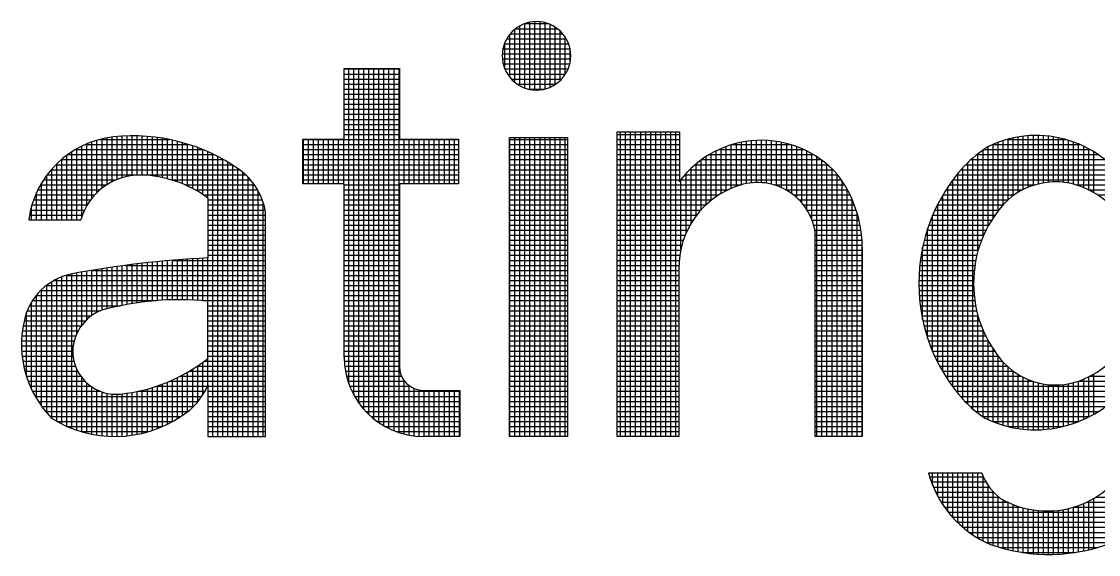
# Model space of a CAD drawing. Header units: inches. Extents: x 1019 to 1860, y -6 to 588.
# Drawn here: x 1737.451 to 1741.166, y 93.17 to 95.008 of the extents above; entities that cross this region are included whole.
import ezdxf

# ---------------------------------------------------------------- set-up
doc = ezdxf.new("R2010")
doc.units = ezdxf.units.IN
doc.header["$MEASUREMENT"] = 0
doc.layers.add('BG ÇÑ±¹Áö¿ª³\xad¹æ±â¼úÁÖ½ÄÈ¸»ç CI', color=7, linetype='Continuous')

msp = doc.modelspace()

# ---------------------------------------------------------------- linework, layer by layer
at = {"layer": 'BG ÇÑ±¹Áö¿ª³\xad¹æ±â¼úÁÖ½ÄÈ¸»ç CI', "color": 7, "linetype": 'Continuous', "lineweight": 25}
for p, q in [((1739.1703, 94.7862), (1739.1703, 94.993)), ((1739.1867, 95.0005), (1739.2682, 95.0005)), ((1739.1876, 94.7783), (1739.1876, 95.0009)), ((1739.205, 94.7736), (1739.205, 95.0056)), ((1739.2224, 94.7715), (1739.2224, 95.0077)), ((1739.2397, 94.772), (1739.2397, 95.0071)), ((1739.2571, 94.7752), (1739.2571, 95.004)), ((1739.2744, 94.7811), (1739.2744, 94.998)), ((1739.2918, 94.7905), (1739.2918, 94.9887)), ((1739.1249, 94.9484), (1739.33, 94.9484)), ((1739.1355, 94.8153), (1739.1355, 94.9639)), ((1739.1371, 94.9658), (1739.3178, 94.9658)), ((1739.1529, 94.7979), (1739.1529, 94.9813)), ((1739.1552, 94.9832), (1739.2997, 94.9832)), ((1739.3092, 94.8042), (1739.3092, 94.975)), ((1739.3265, 94.8252), (1739.3265, 94.954)), ((1739.1117, 94.9137), (1739.3432, 94.9137)), ((1739.1168, 94.9311), (1739.3381, 94.9311)), ((1739.1182, 94.8446), (1739.1182, 94.9346)), ((1739.1095, 94.8963), (1739.3454, 94.8963)), ((1739.1097, 94.879), (1739.3452, 94.879)), ((1739.3439, 94.8694), (1739.3439, 94.9098)), ((1738.5642, 94.6028), (1738.5642, 94.8464)), ((1738.5642, 94.8464), (1738.7547, 94.8464)), ((1738.5642, 94.8442), (1738.7547, 94.8442)), ((1738.5799, 93.7594), (1738.5799, 94.8464)), ((1738.5972, 93.7204), (1738.5972, 94.8464)), ((1738.6146, 93.6925), (1738.6146, 94.8464)), ((1738.632, 93.6705), (1738.632, 94.8464)), ((1738.6493, 93.6524), (1738.6493, 94.8464)), ((1738.6667, 93.6372), (1738.6667, 94.8464)), ((1738.6841, 93.6244), (1738.6841, 94.8464)), ((1738.7014, 93.6135), (1738.7014, 94.8464)), ((1738.7188, 93.6044), (1738.7188, 94.8464)), ((1738.7361, 93.5967), (1738.7361, 94.8464)), ((1738.7535, 93.5904), (1738.7535, 94.8464)), ((1738.7547, 94.8464), (1738.7547, 94.6028)), ((1739.1126, 94.8616), (1739.3423, 94.8616)), ((1739.1183, 94.8442), (1739.3366, 94.8442)), ((1738.5642, 94.8269), (1738.7547, 94.8269)), ((1738.5642, 94.8095), (1738.7547, 94.8095)), ((1739.1273, 94.8269), (1739.3276, 94.8269)), ((1739.1405, 94.8095), (1739.3144, 94.8095)), ((1738.5642, 94.7922), (1738.7547, 94.7922)), ((1738.5642, 94.7748), (1738.7547, 94.7748)), ((1739.1606, 94.7922), (1739.2943, 94.7922)), ((1739.1993, 94.7748), (1739.2556, 94.7748)), ((1738.5642, 94.7574), (1738.7547, 94.7574)), ((1738.5642, 94.7401), (1738.7547, 94.7401)), ((1738.5642, 94.7227), (1738.7547, 94.7227)), ((1738.5642, 94.7053), (1738.7547, 94.7053)), ((1738.5642, 94.688), (1738.7547, 94.688)), ((1738.5642, 94.6706), (1738.7547, 94.6706)), ((1738.5642, 94.6532), (1738.7547, 94.6532)), ((1737.8332, 94.4769), (1737.8332, 94.6136)), ((1737.8506, 94.4784), (1737.8506, 94.6134)), ((1738.5642, 94.6359), (1738.7547, 94.6359)), ((1738.5642, 94.6185), (1738.7547, 94.6185)), ((1739.5061, 93.5772), (1739.5061, 94.6276)), ((1739.5061, 94.6276), (1739.7209, 94.6276)), ((1739.5061, 94.6185), (1739.7209, 94.6185)), ((1739.5175, 93.5772), (1739.5175, 94.6276)), ((1739.5349, 93.5772), (1739.5349, 94.6276)), ((1739.5523, 93.5772), (1739.5523, 94.6276)), ((1739.5696, 93.5772), (1739.5696, 94.6276)), ((1739.587, 93.5772), (1739.587, 94.6276)), ((1739.6044, 93.5772), (1739.6044, 94.6276)), ((1739.6217, 93.5772), (1739.6217, 94.6276)), ((1739.6391, 93.5772), (1739.6391, 94.6276)), ((1739.6565, 93.5772), (1739.6565, 94.6276)), ((1739.6738, 93.5772), (1739.6738, 94.6276)), ((1739.6912, 93.5772), (1739.6912, 94.6276)), ((1739.7086, 93.5772), (1739.7086, 94.6276)), ((1739.7209, 94.6276), (1739.7209, 94.4574)), ((1740.9241, 94.4366), (1740.9241, 94.6141)), ((1740.9414, 94.443), (1740.9414, 94.615)), ((1740.9588, 94.4479), (1740.9588, 94.615)), ((1740.9762, 94.4516), (1740.9762, 94.6143)), ((1737.6595, 94.3351), (1737.6595, 94.5785)), ((1737.6709, 94.5838), (1738.0285, 94.5838)), ((1737.6769, 94.3734), (1737.6769, 94.5864)), ((1737.6943, 94.3988), (1737.6943, 94.593)), ((1737.7116, 94.4181), (1737.7116, 94.5986)), ((1737.7209, 94.6011), (1737.9615, 94.6011)), ((1737.729, 94.4334), (1737.729, 94.6032)), ((1737.7464, 94.4457), (1737.7464, 94.6067)), ((1737.7637, 94.4556), (1737.7637, 94.6093)), ((1737.7811, 94.4635), (1737.7811, 94.6111)), ((1737.7985, 94.4695), (1737.7985, 94.6124)), ((1737.8158, 94.474), (1737.8158, 94.6132)), ((1737.8679, 94.4784), (1737.8679, 94.6128)), ((1737.8853, 94.4774), (1737.8853, 94.6117)), ((1737.9027, 94.4756), (1737.9027, 94.6101)), ((1737.92, 94.4731), (1737.92, 94.6081)), ((1737.9374, 94.4698), (1737.9374, 94.6055)), ((1737.9547, 94.4656), (1737.9547, 94.6025)), ((1737.9721, 94.4607), (1737.9721, 94.5989)), ((1737.9895, 94.4549), (1737.9895, 94.5948)), ((1738.0068, 94.4483), (1738.0068, 94.5903)), ((1738.0242, 94.4407), (1738.0242, 94.5851)), ((1738.0416, 94.432), (1738.0416, 94.5795)), ((1738.4214, 94.4481), (1738.4214, 94.6028)), ((1738.4214, 94.6028), (1738.5642, 94.6028)), ((1738.4214, 94.6011), (1738.9581, 94.6011)), ((1738.4214, 94.5838), (1738.9581, 94.5838)), ((1738.4236, 94.4481), (1738.4236, 94.6028)), ((1738.441, 94.4481), (1738.441, 94.6028)), ((1738.4583, 94.4481), (1738.4583, 94.6028)), ((1738.4757, 94.4481), (1738.4757, 94.6028)), ((1738.493, 94.4481), (1738.493, 94.6028)), ((1738.5104, 94.4481), (1738.5104, 94.6028)), ((1738.5278, 94.4481), (1738.5278, 94.6028)), ((1738.5451, 94.4481), (1738.5451, 94.6028)), ((1738.5625, 94.4481), (1738.5625, 94.6028)), ((1738.7547, 94.6028), (1738.9581, 94.6028)), ((1738.7709, 94.4481), (1738.7709, 94.6028)), ((1738.7882, 94.4481), (1738.7882, 94.6028)), ((1738.8056, 94.4481), (1738.8056, 94.6028)), ((1738.823, 94.4481), (1738.823, 94.6028)), ((1738.8403, 94.4481), (1738.8403, 94.6028)), ((1738.8577, 94.4481), (1738.8577, 94.6028)), ((1738.8751, 94.4481), (1738.8751, 94.6028)), ((1738.8924, 94.4481), (1738.8924, 94.6028)), ((1738.9098, 94.4481), (1738.9098, 94.6028)), ((1738.9272, 94.4481), (1738.9272, 94.6028)), ((1738.9445, 94.4481), (1738.9445, 94.6028)), ((1738.9581, 94.6028), (1738.9581, 94.4481)), ((1739.1345, 94.6081), (1739.3342, 94.6081)), ((1739.1345, 93.5772), (1739.1345, 94.6081)), ((1739.1345, 94.6011), (1739.3342, 94.6011)), ((1739.1345, 94.5838), (1739.3342, 94.5838)), ((1739.1355, 93.5772), (1739.1355, 94.6081)), ((1739.1529, 93.5772), (1739.1529, 94.6081)), ((1739.1703, 93.5772), (1739.1703, 94.6081)), ((1739.1876, 93.5772), (1739.1876, 94.6081)), ((1739.205, 93.5772), (1739.205, 94.6081)), ((1739.2224, 93.5772), (1739.2224, 94.6081)), ((1739.2397, 93.5772), (1739.2397, 94.6081)), ((1739.2571, 93.5772), (1739.2571, 94.6081)), ((1739.2744, 93.5772), (1739.2744, 94.6081)), ((1739.2918, 93.5772), (1739.2918, 94.6081)), ((1739.3092, 93.5772), (1739.3092, 94.6081)), ((1739.3265, 93.5772), (1739.3265, 94.6081)), ((1739.3342, 94.6081), (1739.3342, 93.5772)), ((1739.5061, 94.6011), (1739.7209, 94.6011)), ((1739.5061, 94.5838), (1739.7209, 94.5838)), ((1739.8822, 94.4245), (1739.8822, 94.577)), ((1739.8996, 94.4326), (1739.8996, 94.5828)), ((1739.9028, 94.5838), (1740.1031, 94.5838)), ((1739.9169, 94.4393), (1739.9169, 94.5877)), ((1739.9343, 94.4449), (1739.9343, 94.5916)), ((1739.9517, 94.4491), (1739.9517, 94.5946)), ((1739.969, 94.4517), (1739.969, 94.5967)), ((1739.9864, 94.4528), (1739.9864, 94.5979)), ((1740.0038, 94.4523), (1740.0038, 94.5983)), ((1740.0211, 94.4504), (1740.0211, 94.5978)), ((1740.0385, 94.4469), (1740.0385, 94.5965)), ((1740.0558, 94.4417), (1740.0558, 94.5943)), ((1740.0732, 94.4348), (1740.0732, 94.5912)), ((1740.0906, 94.4259), (1740.0906, 94.5873)), ((1740.1079, 94.4146), (1740.1079, 94.5823)), ((1740.1253, 94.4005), (1740.1253, 94.5764)), ((1740.7852, 94.3019), (1740.7852, 94.5764)), ((1740.8007, 94.5838), (1741.1022, 94.5838)), ((1740.8025, 94.3307), (1740.8025, 94.5846)), ((1740.8199, 94.3549), (1740.8199, 94.5915)), ((1740.8373, 94.3758), (1740.8373, 94.5975)), ((1740.8496, 94.6011), (1741.0532, 94.6011)), ((1740.8546, 94.3931), (1740.8546, 94.6025)), ((1740.872, 94.4072), (1740.872, 94.6067)), ((1740.8893, 94.4189), (1740.8893, 94.61)), ((1740.9067, 94.4286), (1740.9067, 94.6125)), ((1740.9935, 94.4539), (1740.9935, 94.6128)), ((1741.0109, 94.455), (1741.0109, 94.6104)), ((1741.0283, 94.4549), (1741.0283, 94.6072)), ((1741.0456, 94.4535), (1741.0456, 94.6032)), ((1741.063, 94.4509), (1741.063, 94.5983)), ((1741.0804, 94.4469), (1741.0804, 94.5925)), ((1741.0977, 94.4417), (1741.0977, 94.5857)), ((1741.1151, 94.435), (1741.1151, 94.5779)), ((1737.6075, 94.3246), (1737.6075, 94.547)), ((1737.6103, 94.5491), (1738.1149, 94.5491)), ((1737.6248, 94.3246), (1737.6248, 94.559)), ((1737.6369, 94.5664), (1738.0763, 94.5664)), ((1737.6422, 94.3246), (1737.6422, 94.5694)), ((1738.0589, 94.4224), (1738.0589, 94.5732)), ((1738.0763, 94.4115), (1738.0763, 94.5664)), ((1738.0937, 94.3994), (1738.0937, 94.559)), ((1738.111, 93.5772), (1738.111, 94.5509)), ((1738.1284, 93.5772), (1738.1284, 94.5422)), ((1738.4214, 94.5664), (1738.9581, 94.5664)), ((1738.4214, 94.5491), (1738.9581, 94.5491)), ((1739.1345, 94.5664), (1739.3342, 94.5664)), ((1739.1345, 94.5491), (1739.3342, 94.5491)), ((1739.5061, 94.5664), (1739.7209, 94.5664)), ((1739.5061, 94.5491), (1739.7209, 94.5491)), ((1739.8127, 94.376), (1739.8127, 94.5426)), ((1739.8232, 94.5491), (1740.1827, 94.5491)), ((1739.8301, 94.3911), (1739.8301, 94.5531)), ((1739.8475, 94.404), (1739.8475, 94.5622)), ((1739.8564, 94.5664), (1740.1495, 94.5664)), ((1739.8648, 94.415), (1739.8648, 94.5701)), ((1740.1427, 94.3826), (1740.1427, 94.5695)), ((1740.16, 94.3591), (1740.16, 94.5614)), ((1740.1774, 94.3246), (1740.1774, 94.5522)), ((1740.1948, 93.5772), (1740.1948, 94.5416)), ((1740.7469, 94.5491), (1741.165, 94.5491)), ((1740.7504, 94.2167), (1740.7504, 94.5519)), ((1740.7678, 94.2661), (1740.7678, 94.5648)), ((1740.7702, 94.5664), (1741.1371, 94.5664)), ((1741.1324, 94.4271), (1741.1324, 94.569)), ((1741.1498, 94.4178), (1741.1498, 94.5589)), ((1737.5697, 94.5143), (1738.1767, 94.5143)), ((1737.5727, 94.3246), (1737.5727, 94.5173)), ((1737.5883, 94.5317), (1738.1478, 94.5317)), ((1737.5901, 94.3246), (1737.5901, 94.5332)), ((1738.1458, 93.5772), (1738.1458, 94.5329)), ((1738.1631, 93.5772), (1738.1631, 94.5228)), ((1738.1805, 93.5772), (1738.1805, 94.5119)), ((1738.4214, 94.5317), (1738.9581, 94.5317)), ((1738.4214, 94.5143), (1738.9581, 94.5143)), ((1739.1345, 94.5317), (1739.3342, 94.5317)), ((1739.1345, 94.5143), (1739.3342, 94.5143)), ((1739.5061, 94.5317), (1739.7209, 94.5317)), ((1739.5061, 94.5143), (1739.7209, 94.5143)), ((1739.7745, 94.5143), (1740.2314, 94.5143)), ((1739.778, 94.3373), (1739.778, 94.5173)), ((1739.7954, 94.3584), (1739.7954, 94.5308)), ((1739.7967, 94.5317), (1740.2093, 94.5317)), ((1740.2121, 93.5772), (1740.2121, 94.5296)), ((1740.2295, 93.5772), (1740.2295, 94.5159)), ((1740.6983, 93.7061), (1740.6983, 94.5037)), ((1740.7083, 94.5143), (1741.2085, 94.5143)), ((1740.7157, 93.6882), (1740.7157, 94.5216)), ((1740.7264, 94.5317), (1741.1884, 94.5317)), ((1740.7331, 93.6723), (1740.7331, 94.5376)), ((1737.538, 94.3246), (1737.538, 94.4774)), ((1737.5396, 94.4796), (1738.2239, 94.4796)), ((1737.5536, 94.497), (1738.2025, 94.497)), ((1737.5554, 94.3246), (1737.5554, 94.499)), ((1738.1978, 93.5772), (1738.1978, 94.5002)), ((1738.2152, 93.5772), (1738.2152, 94.4872)), ((1738.2326, 93.5772), (1738.2326, 94.4712)), ((1738.4214, 94.497), (1738.9581, 94.497)), ((1738.4214, 94.4796), (1738.9581, 94.4796)), ((1739.1345, 94.497), (1739.3342, 94.497)), ((1739.1345, 94.4796), (1739.3342, 94.4796)), ((1739.5061, 94.497), (1739.7209, 94.497)), ((1739.5061, 94.4796), (1739.7209, 94.4796)), ((1739.739, 94.4796), (1740.2666, 94.4796)), ((1739.7433, 94.2776), (1739.7433, 94.4843)), ((1739.7555, 94.497), (1740.2504, 94.497)), ((1739.7607, 94.3114), (1739.7607, 94.5019)), ((1740.2469, 93.5772), (1740.2469, 94.5004)), ((1740.2642, 93.5772), (1740.2642, 94.4826)), ((1740.6778, 94.4796), (1741.2416, 94.4796)), ((1740.681, 93.7264), (1740.681, 94.4834)), ((1740.6924, 94.497), (1741.2261, 94.497)), ((1737.5169, 94.4449), (1737.7451, 94.4449)), ((1737.5206, 94.3246), (1737.5206, 94.4513)), ((1737.5275, 94.4622), (1737.7781, 94.4622)), ((1737.9671, 94.4622), (1738.2408, 94.4622)), ((1738.0149, 94.4449), (1738.2545, 94.4449)), ((1738.2499, 93.5772), (1738.2499, 94.4511)), ((1738.4214, 94.4622), (1738.9581, 94.4622)), ((1738.5642, 94.4481), (1738.4214, 94.4481)), ((1738.5642, 93.8506), (1738.5642, 94.4481)), ((1738.5642, 94.4449), (1738.7547, 94.4449)), ((1738.9581, 94.4481), (1738.7547, 94.4481)), ((1738.7547, 94.4481), (1738.7547, 93.8191)), ((1739.1345, 94.4622), (1739.3342, 94.4622)), ((1739.1345, 94.4449), (1739.3342, 94.4449)), ((1739.5061, 94.4622), (1739.7209, 94.4622)), ((1739.5061, 94.4449), (1739.9342, 94.4449)), ((1739.7246, 94.4622), (1740.2789, 94.4622)), ((1739.7259, 94.2247), (1739.7259, 94.4639)), ((1740.046, 94.4449), (1740.2901, 94.4449)), ((1740.2816, 93.5772), (1740.2816, 94.4583)), ((1740.299, 93.5772), (1740.299, 94.4295)), ((1740.6462, 93.7733), (1740.6462, 94.4365)), ((1740.6519, 94.4449), (1740.9475, 94.4449)), ((1740.6636, 93.7486), (1740.6636, 94.4612)), ((1740.6644, 94.4622), (1741.2553, 94.4622)), ((1741.0878, 94.4449), (1741.2674, 94.4449)), ((1737.4929, 94.3928), (1737.6896, 94.3928)), ((1737.4997, 94.4101), (1737.7039, 94.4101)), ((1737.5033, 94.3246), (1737.5033, 94.4183)), ((1737.5076, 94.4275), (1737.7219, 94.4275)), ((1738.05, 94.4275), (1738.2657, 94.4275)), ((1738.0783, 94.4101), (1738.2747, 94.4101)), ((1738.094, 94.3991), (1738.094, 94.1928)), ((1738.094, 94.3928), (1738.2819, 94.3928)), ((1738.2673, 93.5772), (1738.2673, 94.4246)), ((1738.5642, 94.4275), (1738.7547, 94.4275)), ((1738.5642, 94.4101), (1738.7547, 94.4101)), ((1738.5642, 94.3928), (1738.7547, 94.3928)), ((1739.1345, 94.4275), (1739.3342, 94.4275)), ((1739.1345, 94.4101), (1739.3342, 94.4101)), ((1739.1345, 94.3928), (1739.3342, 94.3928)), ((1739.5061, 94.4275), (1739.8883, 94.4275)), ((1739.5061, 94.4101), (1739.8568, 94.4101)), ((1739.5061, 94.3928), (1739.8322, 94.3928)), ((1740.0877, 94.4275), (1740.3001, 94.4275)), ((1740.1139, 94.4101), (1740.309, 94.4101)), ((1740.1333, 94.3928), (1740.3169, 94.3928)), ((1740.3163, 93.5772), (1740.3163, 94.3941)), ((1740.6197, 94.3928), (1740.8543, 94.3928)), ((1740.6289, 93.8009), (1740.6289, 94.4089)), ((1740.6296, 94.4101), (1740.8761, 94.4101)), ((1740.6403, 94.4275), (1740.9046, 94.4275)), ((1741.1316, 94.4275), (1741.2782, 94.4275)), ((1741.1624, 94.4101), (1741.4699, 94.4101)), ((1737.4826, 94.358), (1737.6688, 94.358)), ((1737.4859, 94.3246), (1737.4859, 94.3709)), ((1737.4872, 94.3754), (1737.6781, 94.3754)), ((1738.094, 94.3754), (1738.2875, 94.3754)), ((1738.094, 94.358), (1738.2915, 94.358)), ((1738.2847, 93.5772), (1738.2847, 94.3848)), ((1738.5642, 94.3754), (1738.7547, 94.3754)), ((1738.5642, 94.358), (1738.7547, 94.358)), ((1739.1345, 94.3754), (1739.3342, 94.3754)), ((1739.1345, 94.358), (1739.3342, 94.358)), ((1739.5061, 94.3754), (1739.8121, 94.3754)), ((1739.5061, 94.358), (1739.7951, 94.358)), ((1740.1485, 94.3754), (1740.3239, 94.3754)), ((1740.1607, 94.358), (1740.3301, 94.358)), ((1740.6021, 94.358), (1740.8223, 94.358)), ((1740.6106, 94.3754), (1740.8369, 94.3754)), ((1740.6115, 93.8325), (1740.6115, 94.3773)), ((1737.4764, 94.3246), (1737.6563, 94.3246)), ((1737.4789, 94.3407), (1737.6615, 94.3407)), ((1738.094, 94.3407), (1738.2932, 94.3407)), ((1738.094, 94.3233), (1738.2932, 94.3233)), ((1738.2932, 93.5772), (1738.2932, 94.3475)), ((1738.5642, 94.3407), (1738.7547, 94.3407)), ((1738.5642, 94.3233), (1738.7547, 94.3233)), ((1739.1345, 94.3407), (1739.3342, 94.3407)), ((1739.1345, 94.3233), (1739.3342, 94.3233)), ((1739.5061, 94.3407), (1739.7806, 94.3407)), ((1739.5061, 94.3233), (1739.7681, 94.3233)), ((1740.1703, 94.3407), (1740.3353, 94.3407)), ((1740.1779, 94.3233), (1740.3398, 94.3233)), ((1740.3337, 93.5772), (1740.3337, 94.3464)), ((1740.5873, 94.3233), (1740.7978, 94.3233)), ((1740.5941, 93.8697), (1740.5941, 94.3402)), ((1740.5944, 94.3407), (1740.8094, 94.3407)), ((1738.094, 94.3059), (1738.2932, 94.3059)), ((1738.094, 94.2886), (1738.2932, 94.2886)), ((1738.5642, 94.3059), (1738.7547, 94.3059)), ((1738.5642, 94.2886), (1738.7547, 94.2886)), ((1739.1345, 94.3059), (1739.3342, 94.3059)), ((1739.1345, 94.2886), (1739.3342, 94.2886)), ((1739.5061, 94.3059), (1739.7575, 94.3059)), ((1739.5061, 94.2886), (1739.7483, 94.2886)), ((1740.1836, 94.3059), (1740.3436, 94.3059)), ((1740.1876, 94.2886), (1740.3465, 94.2886)), ((1740.189, 93.5772), (1740.189, 94.2802)), ((1740.575, 94.2886), (1740.7782, 94.2886)), ((1740.5768, 93.9156), (1740.5768, 94.2942)), ((1740.5808, 94.3059), (1740.7874, 94.3059)), ((1738.094, 94.2712), (1738.2932, 94.2712)), ((1738.094, 94.2539), (1738.2932, 94.2539)), ((1738.5642, 94.2712), (1738.7547, 94.2712)), ((1738.5642, 94.2539), (1738.7547, 94.2539)), ((1739.1345, 94.2712), (1739.3342, 94.2712)), ((1739.1345, 94.2539), (1739.3342, 94.2539)), ((1739.5061, 94.2712), (1739.7406, 94.2712)), ((1739.5061, 94.2539), (1739.7341, 94.2539)), ((1740.189, 94.2712), (1740.3487, 94.2712)), ((1740.189, 94.2539), (1740.3502, 94.2539)), ((1740.565, 94.2539), (1740.7628, 94.2539)), ((1740.5697, 94.2712), (1740.77, 94.2712)), ((1738.094, 94.2365), (1738.2932, 94.2365)), ((1738.094, 94.2191), (1738.2932, 94.2191)), ((1738.5642, 94.2365), (1738.7547, 94.2365)), ((1738.5642, 94.2191), (1738.7547, 94.2191)), ((1739.1345, 94.2365), (1739.3342, 94.2365)), ((1739.1345, 94.2191), (1739.3342, 94.2191)), ((1739.5061, 94.2365), (1739.7289, 94.2365)), ((1739.5061, 94.2191), (1739.7247, 94.2191)), ((1740.189, 94.2365), (1740.351, 94.2365)), ((1740.189, 94.2191), (1740.3511, 94.2191)), ((1740.351, 93.5772), (1740.351, 94.2324)), ((1740.3511, 94.2306), (1740.3511, 93.5772)), ((1740.5573, 94.2191), (1740.7511, 94.2191)), ((1740.5594, 93.98), (1740.5594, 94.2299)), ((1740.5609, 94.2365), (1740.7565, 94.2365)), ((1737.8158, 94.0326), (1737.8158, 94.1679)), ((1737.8332, 94.0356), (1737.8332, 94.1701)), ((1737.8506, 94.0382), (1737.8506, 94.1722)), ((1737.8679, 94.0406), (1737.8679, 94.1742)), ((1737.8853, 94.0426), (1737.8853, 94.1762)), ((1737.9027, 94.0444), (1737.9027, 94.1781)), ((1737.92, 94.0458), (1737.92, 94.1798)), ((1737.9374, 94.047), (1737.9374, 94.1815)), ((1737.9547, 94.0478), (1737.9547, 94.1831)), ((1737.9692, 94.1844), (1738.2932, 94.1844)), ((1737.9721, 94.0484), (1737.9721, 94.1846)), ((1737.9895, 94.0486), (1737.9895, 94.1861)), ((1738.0068, 94.0486), (1738.0068, 94.1874)), ((1738.0242, 94.0483), (1738.0242, 94.1887)), ((1738.0416, 94.0476), (1738.0416, 94.1898)), ((1738.0589, 94.0467), (1738.0589, 94.1909)), ((1738.0763, 94.0455), (1738.0763, 94.1919)), ((1738.0937, 94.044), (1738.0937, 94.1928)), ((1738.094, 94.2018), (1738.2932, 94.2018)), ((1738.5642, 94.2018), (1738.7547, 94.2018)), ((1738.5642, 94.1844), (1738.7547, 94.1844)), ((1739.1345, 94.2018), (1739.3342, 94.2018)), ((1739.1345, 94.1844), (1739.3342, 94.1844)), ((1739.5061, 94.2018), (1739.7217, 94.2018)), ((1739.5061, 94.1844), (1739.7197, 94.1844)), ((1740.189, 94.2018), (1740.3511, 94.2018)), ((1740.189, 94.1844), (1740.3511, 94.1844)), ((1740.5517, 94.1844), (1740.7428, 94.1844)), ((1740.5542, 94.2018), (1740.7466, 94.2018)), ((1737.604, 94.1323), (1738.2932, 94.1323)), ((1737.6075, 93.6124), (1737.6075, 94.1333)), ((1737.6248, 93.6052), (1737.6248, 94.1376)), ((1737.6422, 93.9327), (1737.6422, 94.1408)), ((1737.6595, 93.9615), (1737.6595, 94.1439)), ((1737.6769, 93.9807), (1737.6769, 94.1469)), ((1737.6932, 94.1497), (1738.2932, 94.1497)), ((1737.6943, 93.9947), (1737.6943, 94.1499)), ((1737.7116, 94.0052), (1737.7116, 94.1527)), ((1737.729, 94.0128), (1737.729, 94.1554)), ((1737.7464, 94.0176), (1737.7464, 94.1581)), ((1737.7637, 94.0218), (1737.7637, 94.1607)), ((1737.7811, 94.0257), (1737.7811, 94.1632)), ((1737.7985, 94.0293), (1737.7985, 94.1655)), ((1737.8096, 94.167), (1738.2932, 94.167)), ((1738.5642, 94.167), (1738.7547, 94.167)), ((1738.5642, 94.1497), (1738.7547, 94.1497)), ((1738.5642, 94.1323), (1738.7547, 94.1323)), ((1739.1345, 94.167), (1739.3342, 94.167)), ((1739.1345, 94.1497), (1739.3342, 94.1497)), ((1739.1345, 94.1323), (1739.3342, 94.1323)), ((1739.5061, 94.167), (1739.7187, 94.167)), ((1739.5061, 94.1497), (1739.7186, 94.1497)), ((1739.5061, 94.1323), (1739.7186, 94.1323)), ((1739.7186, 94.1532), (1739.7186, 93.5772)), ((1740.189, 94.167), (1740.3511, 94.167)), ((1740.189, 94.1497), (1740.3511, 94.1497)), ((1740.189, 94.1323), (1740.3511, 94.1323)), ((1740.5472, 94.1323), (1740.7362, 94.1323)), ((1740.5482, 94.1497), (1740.7377, 94.1497)), ((1740.5497, 94.167), (1740.7398, 94.167)), ((1737.5371, 94.0976), (1738.2932, 94.0976)), ((1737.538, 93.6593), (1737.538, 94.0983)), ((1737.5554, 93.6404), (1737.5554, 94.1103)), ((1737.5633, 94.1149), (1738.2932, 94.1149)), ((1737.5727, 93.63), (1737.5727, 94.1199)), ((1737.5901, 93.6207), (1737.5901, 94.1275)), ((1738.5642, 94.1149), (1738.7547, 94.1149)), ((1738.5642, 94.0976), (1738.7547, 94.0976)), ((1739.1345, 94.1149), (1739.3342, 94.1149)), ((1739.1345, 94.0976), (1739.3342, 94.0976)), ((1739.5061, 94.1149), (1739.7186, 94.1149)), ((1739.5061, 94.0976), (1739.7186, 94.0976)), ((1740.189, 94.1149), (1740.3511, 94.1149)), ((1740.189, 94.0976), (1740.3511, 94.0976)), ((1740.5467, 94.0976), (1740.7355, 94.0976)), ((1740.5468, 94.1149), (1740.7356, 94.1149)), ((1737.5018, 94.0628), (1738.2932, 94.0628)), ((1737.5033, 93.7077), (1737.5033, 94.0647)), ((1737.5173, 94.0802), (1738.2932, 94.0802)), ((1737.5206, 93.6814), (1737.5206, 94.0834)), ((1738.5642, 94.0802), (1738.7547, 94.0802)), ((1738.5642, 94.0628), (1738.7547, 94.0628)), ((1739.1345, 94.0802), (1739.3342, 94.0802)), ((1739.1345, 94.0628), (1739.3342, 94.0628)), ((1739.5061, 94.0802), (1739.7186, 94.0802)), ((1739.5061, 94.0628), (1739.7186, 94.0628)), ((1740.189, 94.0802), (1740.3511, 94.0802)), ((1740.189, 94.0628), (1740.3511, 94.0628)), ((1740.5471, 94.0802), (1740.7361, 94.0802)), ((1740.548, 94.0628), (1740.7374, 94.0628)), ((1737.4791, 94.0281), (1737.7925, 94.0281)), ((1737.4859, 93.7403), (1737.4859, 94.0402)), ((1737.4892, 94.0455), (1737.9158, 94.0455)), ((1738.0766, 94.0455), (1738.2932, 94.0455)), ((1738.094, 93.8466), (1738.094, 94.0441)), ((1738.094, 94.0281), (1738.2932, 94.0281)), ((1738.5642, 94.0455), (1738.7547, 94.0455)), ((1738.5642, 94.0281), (1738.7547, 94.0281)), ((1739.1345, 94.0455), (1739.3342, 94.0455)), ((1739.1345, 94.0281), (1739.3342, 94.0281)), ((1739.5061, 94.0455), (1739.7186, 94.0455)), ((1739.5061, 94.0281), (1739.7186, 94.0281)), ((1740.189, 94.0455), (1740.3511, 94.0455)), ((1740.189, 94.0281), (1740.3511, 94.0281)), ((1740.5494, 94.0455), (1740.7395, 94.0455)), ((1740.5513, 94.0281), (1740.7423, 94.0281)), ((1737.4649, 93.9934), (1737.6924, 93.9934)), ((1737.4685, 93.7845), (1737.4685, 94.0041)), ((1737.4711, 94.0108), (1737.7236, 94.0108)), ((1738.094, 94.0108), (1738.2932, 94.0108)), ((1738.094, 93.9934), (1738.2932, 93.9934)), ((1738.5642, 94.0108), (1738.7547, 94.0108)), ((1738.5642, 93.9934), (1738.7547, 93.9934)), ((1739.1345, 94.0108), (1739.3342, 94.0108)), ((1739.1345, 93.9934), (1739.3342, 93.9934)), ((1739.5061, 94.0108), (1739.7186, 94.0108)), ((1739.5061, 93.9934), (1739.7186, 93.9934)), ((1740.189, 94.0108), (1740.3511, 94.0108)), ((1740.189, 93.9934), (1740.3511, 93.9934)), ((1740.5538, 94.0108), (1740.7459, 94.0108)), ((1740.5568, 93.9934), (1740.7504, 93.9934)), ((1740.7504, 93.658), (1740.7504, 93.9931)), ((1737.4569, 93.9587), (1737.6574, 93.9587)), ((1737.4603, 93.976), (1737.6721, 93.976)), ((1738.094, 93.976), (1738.2932, 93.976)), ((1738.094, 93.9587), (1738.2932, 93.9587)), ((1738.5642, 93.976), (1738.7547, 93.976)), ((1738.5642, 93.9587), (1738.7547, 93.9587)), ((1739.1345, 93.976), (1739.3342, 93.976)), ((1739.1345, 93.9587), (1739.3342, 93.9587)), ((1739.5061, 93.976), (1739.7186, 93.976)), ((1739.5061, 93.9587), (1739.7186, 93.9587)), ((1740.189, 93.976), (1740.3511, 93.976)), ((1740.189, 93.9587), (1740.3511, 93.9587)), ((1740.5603, 93.976), (1740.7556, 93.976)), ((1740.5643, 93.9587), (1740.7618, 93.9587)), ((1737.4524, 93.9239), (1737.6384, 93.9239)), ((1737.4542, 93.9413), (1737.6465, 93.9413)), ((1738.094, 93.9413), (1738.2932, 93.9413)), ((1738.094, 93.9239), (1738.2932, 93.9239)), ((1738.5642, 93.9413), (1738.7547, 93.9413)), ((1738.5642, 93.9239), (1738.7547, 93.9239)), ((1739.1345, 93.9413), (1739.3342, 93.9413)), ((1739.1345, 93.9239), (1739.3342, 93.9239)), ((1739.5061, 93.9413), (1739.7186, 93.9413)), ((1739.5061, 93.9239), (1739.7186, 93.9239)), ((1740.189, 93.9413), (1740.3511, 93.9413)), ((1740.189, 93.9239), (1740.3511, 93.9239)), ((1740.5689, 93.9413), (1740.7688, 93.9413)), ((1740.5741, 93.9239), (1740.7769, 93.9239)), ((1740.7678, 93.6451), (1740.7678, 93.9437)), ((1740.7852, 93.6354), (1740.7852, 93.9079)), ((1737.4514, 93.8892), (1737.6293, 93.8892)), ((1737.4515, 93.9066), (1737.6328, 93.9066)), ((1737.4521, 93.8718), (1737.6278, 93.8718)), ((1738.094, 93.9066), (1738.2932, 93.9066)), ((1738.094, 93.8892), (1738.2932, 93.8892)), ((1738.094, 93.8718), (1738.2932, 93.8718)), ((1738.5642, 93.9066), (1738.7547, 93.9066)), ((1738.5642, 93.8892), (1738.7547, 93.8892)), ((1738.5642, 93.8718), (1738.7547, 93.8718)), ((1739.1345, 93.9066), (1739.3342, 93.9066)), ((1739.1345, 93.8892), (1739.3342, 93.8892)), ((1739.1345, 93.8718), (1739.3342, 93.8718)), ((1739.5061, 93.9066), (1739.7186, 93.9066)), ((1739.5061, 93.8892), (1739.7186, 93.8892)), ((1739.5061, 93.8718), (1739.7186, 93.8718)), ((1740.189, 93.9066), (1740.3511, 93.9066)), ((1740.189, 93.8892), (1740.3511, 93.8892)), ((1740.189, 93.8718), (1740.3511, 93.8718)), ((1740.5799, 93.9066), (1740.7859, 93.9066)), ((1740.5862, 93.8892), (1740.7961, 93.8892)), ((1740.5932, 93.8718), (1740.8075, 93.8718)), ((1740.8025, 93.6281), (1740.8025, 93.8792)), ((1737.4536, 93.8545), (1737.6285, 93.8545)), ((1737.456, 93.8371), (1737.6317, 93.8371)), ((1738.0818, 93.8371), (1738.2932, 93.8371)), ((1738.0937, 93.7539), (1738.0937, 93.8463)), ((1738.094, 93.8545), (1738.2932, 93.8545)), ((1738.5642, 93.8545), (1738.7547, 93.8545)), ((1738.5645, 93.8371), (1738.7547, 93.8371)), ((1739.1345, 93.8545), (1739.3342, 93.8545)), ((1739.1345, 93.8371), (1739.3342, 93.8371)), ((1739.5061, 93.8545), (1739.7186, 93.8545)), ((1739.5061, 93.8371), (1739.7186, 93.8371)), ((1740.189, 93.8545), (1740.3511, 93.8545)), ((1740.189, 93.8371), (1740.3511, 93.8371)), ((1740.6009, 93.8545), (1740.8202, 93.8545)), ((1740.6092, 93.8371), (1740.8345, 93.8371)), ((1740.8199, 93.6217), (1740.8199, 93.8549)), ((1740.8373, 93.6162), (1740.8373, 93.834)), ((1737.4592, 93.8197), (1737.6371, 93.8197)), ((1737.4633, 93.8024), (1737.6449, 93.8024)), ((1737.6422, 93.5988), (1737.6422, 93.8078)), ((1738.0242, 93.6626), (1738.0242, 93.7988)), ((1738.0302, 93.8024), (1738.2932, 93.8024)), ((1738.0416, 93.6774), (1738.0416, 93.8093)), ((1738.0575, 93.8197), (1738.2932, 93.8197)), ((1738.0589, 93.6959), (1738.0589, 93.8207)), ((1738.0763, 93.7198), (1738.0763, 93.833)), ((1738.566, 93.8197), (1738.7547, 93.8197)), ((1738.5685, 93.8024), (1738.7564, 93.8024)), ((1739.1345, 93.8197), (1739.3342, 93.8197)), ((1739.1345, 93.8024), (1739.3342, 93.8024)), ((1739.5061, 93.8197), (1739.7186, 93.8197)), ((1739.5061, 93.8024), (1739.7186, 93.8024)), ((1740.189, 93.8197), (1740.3511, 93.8197)), ((1740.189, 93.8024), (1740.3511, 93.8024)), ((1740.6182, 93.8197), (1740.8513, 93.8197)), ((1740.628, 93.8024), (1740.8723, 93.8024)), ((1740.8546, 93.6116), (1740.8546, 93.8167)), ((1740.872, 93.6078), (1740.872, 93.8027)), ((1737.4684, 93.785), (1737.6557, 93.785)), ((1737.4744, 93.7676), (1737.6703, 93.7676)), ((1737.6595, 93.5934), (1737.6595, 93.7799)), ((1737.6769, 93.5887), (1737.6769, 93.7614)), ((1737.9547, 93.62), (1737.9547, 93.7644)), ((1737.9623, 93.7676), (1738.2932, 93.7676)), ((1737.9721, 93.6292), (1737.9721, 93.772)), ((1737.9895, 93.6395), (1737.9895, 93.7802)), ((1737.999, 93.785), (1738.2932, 93.785)), ((1738.0068, 93.6506), (1738.0068, 93.7891)), ((1738.5722, 93.785), (1738.762, 93.785)), ((1738.5771, 93.7676), (1738.7725, 93.7676)), ((1738.7709, 93.5855), (1738.7709, 93.7698)), ((1739.1345, 93.785), (1739.3342, 93.785)), ((1739.1345, 93.7676), (1739.3342, 93.7676)), ((1739.5061, 93.785), (1739.7186, 93.785)), ((1739.5061, 93.7676), (1739.7186, 93.7676)), ((1740.189, 93.785), (1740.3511, 93.785)), ((1740.189, 93.7676), (1740.3511, 93.7676)), ((1740.6386, 93.785), (1740.8996, 93.785)), ((1740.65, 93.7676), (1740.9391, 93.7676)), ((1740.8893, 93.6048), (1740.8893, 93.7909)), ((1740.9067, 93.6025), (1740.9067, 93.7812)), ((1740.9241, 93.601), (1740.9241, 93.7733)), ((1740.9414, 93.6003), (1740.9414, 93.7669)), ((1740.9588, 93.6004), (1740.9588, 93.7619)), ((1741.0804, 93.6222), (1741.0804, 93.7629)), ((1741.0962, 93.7676), (1741.2754, 93.7676)), ((1741.0977, 93.6287), (1741.0977, 93.7682)), ((1741.1151, 93.6361), (1741.1151, 93.7748)), ((1741.1324, 93.6445), (1741.1324, 93.7827)), ((1741.137, 93.785), (1741.4699, 93.785)), ((1741.1498, 93.6539), (1741.1498, 93.792)), ((1737.4814, 93.7503), (1737.6908, 93.7503)), ((1737.4895, 93.7329), (1737.7231, 93.7329)), ((1737.6943, 93.5849), (1737.6943, 93.7479)), ((1737.7116, 93.5819), (1737.7116, 93.7379)), ((1737.729, 93.5796), (1737.729, 93.7308)), ((1737.7464, 93.5781), (1737.7464, 93.726)), ((1737.7637, 93.5773), (1737.7637, 93.7234)), ((1737.7811, 93.5773), (1737.7811, 93.7228)), ((1737.7985, 93.578), (1737.7985, 93.7242)), ((1737.8158, 93.5794), (1737.8158, 93.7264)), ((1737.8332, 93.5817), (1737.8332, 93.7291)), ((1737.8506, 93.5846), (1737.8506, 93.7324)), ((1737.8528, 93.7329), (1738.0839, 93.7329)), ((1737.8679, 93.5884), (1737.8679, 93.7363)), ((1737.8853, 93.593), (1737.8853, 93.7407)), ((1737.9027, 93.5984), (1737.9027, 93.7457)), ((1737.9168, 93.7503), (1738.0922, 93.7503)), ((1737.92, 93.6046), (1737.92, 93.7514)), ((1737.9374, 93.6118), (1737.9374, 93.7576)), ((1738.094, 93.7548), (1738.094, 93.5772)), ((1738.094, 93.7503), (1738.2932, 93.7503)), ((1738.094, 93.7329), (1738.2932, 93.7329)), ((1738.5833, 93.7503), (1738.7913, 93.7503)), ((1738.5908, 93.7329), (1738.9627, 93.7329)), ((1738.7882, 93.5817), (1738.7882, 93.7524)), ((1738.8056, 93.5791), (1738.8056, 93.7425)), ((1738.823, 93.5776), (1738.823, 93.7374)), ((1738.8377, 93.7361), (1738.9627, 93.7361)), ((1738.8403, 93.5772), (1738.8403, 93.7361)), ((1738.8577, 93.5772), (1738.8577, 93.7361)), ((1738.8751, 93.5772), (1738.8751, 93.7361)), ((1738.8924, 93.5772), (1738.8924, 93.7361)), ((1738.9098, 93.5772), (1738.9098, 93.7361)), ((1738.9272, 93.5772), (1738.9272, 93.7361)), ((1738.9445, 93.5772), (1738.9445, 93.7361)), ((1738.9619, 93.5772), (1738.9619, 93.7361)), ((1738.9627, 93.7361), (1738.9627, 93.5772)), ((1739.1345, 93.7503), (1739.3342, 93.7503)), ((1739.1345, 93.7329), (1739.3342, 93.7329)), ((1739.5061, 93.7503), (1739.7186, 93.7503)), ((1739.5061, 93.7329), (1739.7186, 93.7329)), ((1740.189, 93.7503), (1740.3511, 93.7503)), ((1740.189, 93.7329), (1740.3511, 93.7329)), ((1740.6624, 93.7503), (1741.2622, 93.7503)), ((1740.6757, 93.7329), (1741.2474, 93.7329)), ((1740.9762, 93.6011), (1740.9762, 93.7583)), ((1740.9935, 93.6027), (1740.9935, 93.7559)), ((1741.0109, 93.605), (1741.0109, 93.7548)), ((1741.0283, 93.6081), (1741.0283, 93.755)), ((1741.0456, 93.612), (1741.0456, 93.7563)), ((1741.063, 93.6167), (1741.063, 93.759)), ((1737.4987, 93.7156), (1738.0735, 93.7156)), ((1737.5092, 93.6982), (1738.0608, 93.6982)), ((1738.094, 93.7156), (1738.2932, 93.7156)), ((1738.094, 93.6982), (1738.2932, 93.6982)), ((1738.5999, 93.7156), (1738.9627, 93.7156)), ((1738.6106, 93.6982), (1738.9627, 93.6982)), ((1739.1345, 93.7156), (1739.3342, 93.7156)), ((1739.1345, 93.6982), (1739.3342, 93.6982)), ((1739.5061, 93.7156), (1739.7186, 93.7156)), ((1739.5061, 93.6982), (1739.7186, 93.6982)), ((1740.189, 93.7156), (1740.3511, 93.7156)), ((1740.189, 93.6982), (1740.3511, 93.6982)), ((1740.6901, 93.7156), (1741.2308, 93.7156)), ((1740.7057, 93.6982), (1741.212, 93.6982)), ((1737.5211, 93.6808), (1738.0451, 93.6808)), ((1737.5345, 93.6635), (1738.0253, 93.6635)), ((1738.094, 93.6808), (1738.2932, 93.6808)), ((1738.094, 93.6635), (1738.2932, 93.6635)), ((1738.6233, 93.6808), (1738.9627, 93.6808)), ((1738.6383, 93.6635), (1738.9627, 93.6635)), ((1739.1345, 93.6808), (1739.3342, 93.6808)), ((1739.1345, 93.6635), (1739.3342, 93.6635)), ((1739.5061, 93.6808), (1739.7186, 93.6808)), ((1739.5061, 93.6635), (1739.7186, 93.6635)), ((1740.189, 93.6808), (1740.3511, 93.6808)), ((1740.189, 93.6635), (1740.3511, 93.6635)), ((1740.7235, 93.6808), (1741.1905, 93.6808)), ((1740.7435, 93.6635), (1741.1655, 93.6635)), ((1737.5498, 93.6461), (1737.9997, 93.6461)), ((1737.5749, 93.6287), (1737.9713, 93.6287)), ((1737.6099, 93.6114), (1737.9363, 93.6114)), ((1738.094, 93.6461), (1738.2932, 93.6461)), ((1738.094, 93.6287), (1738.2932, 93.6287)), ((1738.094, 93.6114), (1738.2932, 93.6114)), ((1738.6562, 93.6461), (1738.9627, 93.6461)), ((1738.6778, 93.6287), (1738.9627, 93.6287)), ((1738.7052, 93.6114), (1738.9627, 93.6114)), ((1739.1345, 93.6461), (1739.3342, 93.6461)), ((1739.1345, 93.6287), (1739.3342, 93.6287)), ((1739.1345, 93.6114), (1739.3342, 93.6114)), ((1739.5061, 93.6461), (1739.7186, 93.6461)), ((1739.5061, 93.6287), (1739.7186, 93.6287)), ((1739.5061, 93.6114), (1739.7186, 93.6114)), ((1740.189, 93.6461), (1740.3511, 93.6461)), ((1740.189, 93.6287), (1740.3511, 93.6287)), ((1740.189, 93.6114), (1740.3511, 93.6114)), ((1740.7663, 93.6461), (1741.1356, 93.6461)), ((1740.8009, 93.6287), (1741.0978, 93.6287)), ((1740.8555, 93.6114), (1741.0432, 93.6114)), ((1737.6574, 93.594), (1737.8889, 93.594)), ((1738.094, 93.594), (1738.2932, 93.594)), ((1738.094, 93.5772), (1738.2932, 93.5772)), ((1738.7432, 93.594), (1738.9627, 93.594)), ((1738.9627, 93.5772), (1738.8377, 93.5772)), ((1739.1345, 93.594), (1739.3342, 93.594)), ((1739.3342, 93.5772), (1739.1345, 93.5772)), ((1739.5061, 93.594), (1739.7186, 93.594)), ((1739.7186, 93.5772), (1739.5061, 93.5772)), ((1740.189, 93.594), (1740.3511, 93.594)), ((1740.3511, 93.5772), (1740.189, 93.5772)), ((1740.5795, 93.4517), (1740.7634, 93.4517)), ((1740.5836, 93.4377), (1740.769, 93.4377)), ((1740.5941, 93.408), (1740.5941, 93.4517)), ((1740.6115, 93.371), (1740.6115, 93.4517)), ((1740.6289, 93.342), (1740.6289, 93.4517)), ((1740.6462, 93.3179), (1740.6462, 93.4517)), ((1740.6636, 93.2973), (1740.6636, 93.4517)), ((1740.681, 93.2794), (1740.681, 93.4517)), ((1740.6983, 93.2637), (1740.6983, 93.4517)), ((1740.7157, 93.2498), (1740.7157, 93.4517)), ((1740.7331, 93.2375), (1740.7331, 93.4517)), ((1740.7504, 93.2267), (1740.7504, 93.4517)), ((1740.7678, 93.217), (1740.7678, 93.4405)), ((1740.5894, 93.4204), (1740.7778, 93.4204)), ((1740.5962, 93.403), (1740.7892, 93.403)), ((1740.7852, 93.2086), (1740.7852, 93.4087)), ((1740.6041, 93.3856), (1740.8037, 93.3856)), ((1740.613, 93.3683), (1740.8227, 93.3683)), ((1740.6232, 93.3509), (1740.8525, 93.3509)), ((1740.8025, 93.2018), (1740.8025, 93.3869)), ((1740.8199, 93.1962), (1740.8199, 93.3705)), ((1740.8373, 93.1913), (1740.8373, 93.3586)), ((1741.1254, 93.3509), (1741.3918, 93.3509)), ((1741.1324, 93.1863), (1741.1324, 93.3543)), ((1741.1498, 93.1906), (1741.1498, 93.3637)), ((1741.1574, 93.3683), (1741.4039, 93.3683)), ((1740.6347, 93.3335), (1740.8979, 93.3335)), ((1740.6476, 93.3162), (1741.3633, 93.3162)), ((1740.8546, 93.1869), (1740.8546, 93.3499)), ((1740.872, 93.183), (1740.872, 93.3425)), ((1740.8893, 93.1797), (1740.8893, 93.3362)), ((1740.9067, 93.1769), (1740.9067, 93.3311)), ((1740.9241, 93.1746), (1740.9241, 93.327)), ((1740.9414, 93.1728), (1740.9414, 93.3239)), ((1740.9588, 93.1715), (1740.9588, 93.3217)), ((1740.9762, 93.1707), (1740.9762, 93.3206)), ((1740.9935, 93.1705), (1740.9935, 93.3203)), ((1741.0109, 93.1707), (1741.0109, 93.3211)), ((1741.0283, 93.1714), (1741.0283, 93.3227)), ((1741.0456, 93.1726), (1741.0456, 93.3254)), ((1741.063, 93.1743), (1741.063, 93.329)), ((1741.08, 93.3335), (1741.3783, 93.3335)), ((1741.0804, 93.1765), (1741.0804, 93.3336)), ((1741.0977, 93.1793), (1741.0977, 93.3394)), ((1741.1151, 93.1825), (1741.1151, 93.3462)), ((1740.6623, 93.2988), (1741.3465, 93.2988)), ((1740.6789, 93.2814), (1741.3275, 93.2814)), ((1740.6979, 93.2641), (1741.306, 93.2641)), ((1740.7199, 93.2467), (1741.2813, 93.2467)), ((1740.7459, 93.2294), (1741.252, 93.2294)), ((1740.7779, 93.212), (1741.2153, 93.212)), ((1740.8253, 93.1946), (1741.1642, 93.1946)), ((1740.9042, 93.1773), (1741.0854, 93.1773))]:
    msp.add_line(p, q, dxfattribs=at)
for centre, radius, start, end in [((1739.2275, 94.8896), 0.1182, 0, 180), ((1739.2275, 94.8896), 0.1182, 180, 0), ((1737.8368, 93.9819), 0.6317, 54.6646, 96.2361), ((1740.9514, 94.2367), 0.3784, 28.5804, 115.7552), ((1737.8041, 94.2812), 0.3306, 96.2361, 172.4491), ((1740.003, 94.2456), 0.3527, 42.0809, 143.0927), ((1741.0176, 94.2098), 0.4341, 122.0981, 136.3991), ((1741.139, 94.108), 0.5923, 137.3627, 180.2938), ((1737.8595, 94.2674), 0.2111, 89.1045, 164.2777), ((1737.8529, 94.0736), 0.4051, 53.4703, 88.6015), ((1738.0742, 94.3167), 0.2212, 8.002, 54.6646), ((1739.9305, 94.2267), 0.4206, 0.5372, 37.3719), ((1740.016, 94.1589), 0.2974, 106.8512, 181.1019), ((1739.9901, 94.2518), 0.201, 8.1307, 107.4625), ((1741.0176, 94.2098), 0.2453, 70.0414, 136.0456), ((1740.9969, 94.1528), 0.306, 20.4054, 70.0414), ((1741.139, 94.108), 0.4035, 137.5987, 180.4312), ((1738.2677, 90.6975), 3.4997, 92.8449, 100.5633), ((1737.6659, 93.9313), 0.2104, 100.8833, 168.2388), ((1741.139, 94.1019), 0.5923, 179.7062, 222.6373), ((1741.139, 94.1019), 0.4035, 179.5688, 222.4013), ((1737.9962, 93.028), 1.0206, 84.4976, 105.0366), ((1737.7828, 93.8675), 0.155, 109.3706, 183.1419), ((1737.8159, 93.8953), 0.3646, 167.5093, 224.3075), ((1740.9969, 94.0571), 0.306, 289.9586, 339.5946), ((1737.7774, 93.8727), 0.15, 185.2748, 275.8421), ((1737.7339, 94.298), 0.5775, 275.8421, 308.5863), ((1738.8377, 93.8506), 0.2735, 180, 270), ((1738.8377, 93.8191), 0.083, 180, 270), ((1741.0176, 94), 0.2453, 223.9544, 289.9586), ((1740.9493, 94.0014), 0.4012, 244.2448, 326.4501), ((1737.8919, 93.8354), 0.2176, 300.3816, 338.271), ((1741.0176, 94), 0.4341, 223.6009, 236.016), ((1737.7731, 93.984), 0.4068, 237.5812, 304.2242), ((1740.989, 93.64), 0.3197, 240.2936, 337.2308), ((1740.9397, 93.5478), 0.3727, 194.9372, 247.0058), ((1740.938, 93.5128), 0.185, 199.309, 234.4815), ((1740.9948, 93.7765), 0.606, 250.6586, 291.9444)]:
    msp.add_arc(centre, radius, start, end, dxfattribs=at)
msp.add_point((1739.7209, 94.4574), dxfattribs=at)

doc.saveas('drawing.dxf')
